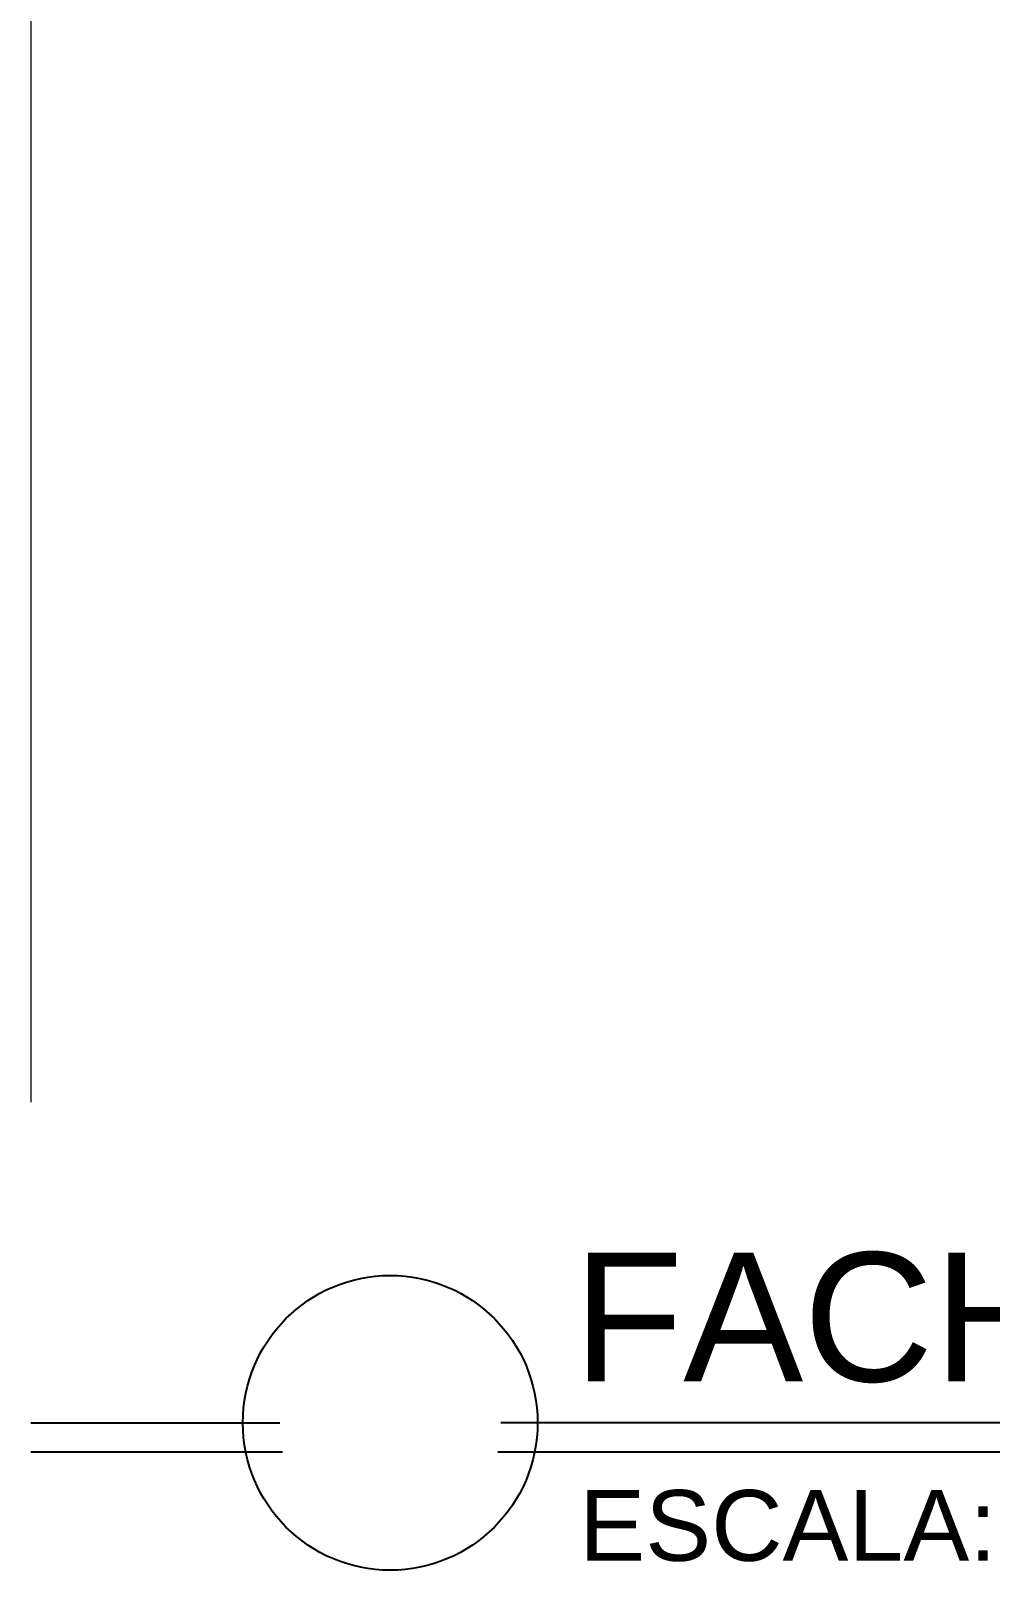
# Model space of a CAD drawing. Header units: millimetres. Extents: x 485872 to 486142, y -52344 to -52207.
# Drawn here: x 485933.61 to 485936.214, y -52343.647 to -52339.469 of the extents above; entities that cross this region are included whole.
import ezdxf

# ---------------------------------------------------------------- set-up
doc = ezdxf.new("R2010")
doc.units = ezdxf.units.MM
doc.header["$LTSCALE"] = 15
doc.linetypes.add('DASHDOTX2', pattern=[50.8, 25.4, -12.7, 0, -12.7])
doc.styles.add('SANSSERIF', font='sas_____.pfb')

# ---------------------------------------------------------------- blocks, each defined once
blk = doc.blocks.new('01')
at = {"color": 1, "lineweight": -3}
for p, q in [((759112.1, -50321), (759787.5, -50321)), ((769811.4, -50321), (760387.5, -50321)), ((759795.6, -50401), (759112.1, -50401)), ((769811.4, -50401), (760379.5, -50401))]:
    blk.add_line(p, q, dxfattribs=at)
blk.add_circle((760087.5, -50321), 400, dxfattribs=at)

msp = doc.modelspace()

# ---------------------------------------------------------------- linework, layer by layer
at = {"color": 6, "linetype": 'DASHDOTX2', "lineweight": 13}
msp.add_line((485933.6102, -52330.8766), (485933.6102, -52342.3766), dxfattribs=at)

# ---------------------------------------------------------------- block references
at = {"linetype": 'Continuous', "lineweight": 13, "xscale": 0.001, "yscale": 0.001, "zscale": 0.001}
msp.add_blockref('01', (485174.4982, -52292.9259), dxfattribs=at)

# ---------------------------------------------------------------- texts
at = {"color": 3, "lineweight": -3, "style": 'SANSSERIF'}
for s, height, p in [('FACHADA LESTE', 0.35, (485935.0822, -52343.1346)), ('ESCALA: 1/200', 0.192, (485935.099, -52343.6213))]:
    msp.add_text(s, height=height, dxfattribs=at).set_placement(p)

doc.saveas('drawing.dxf')
